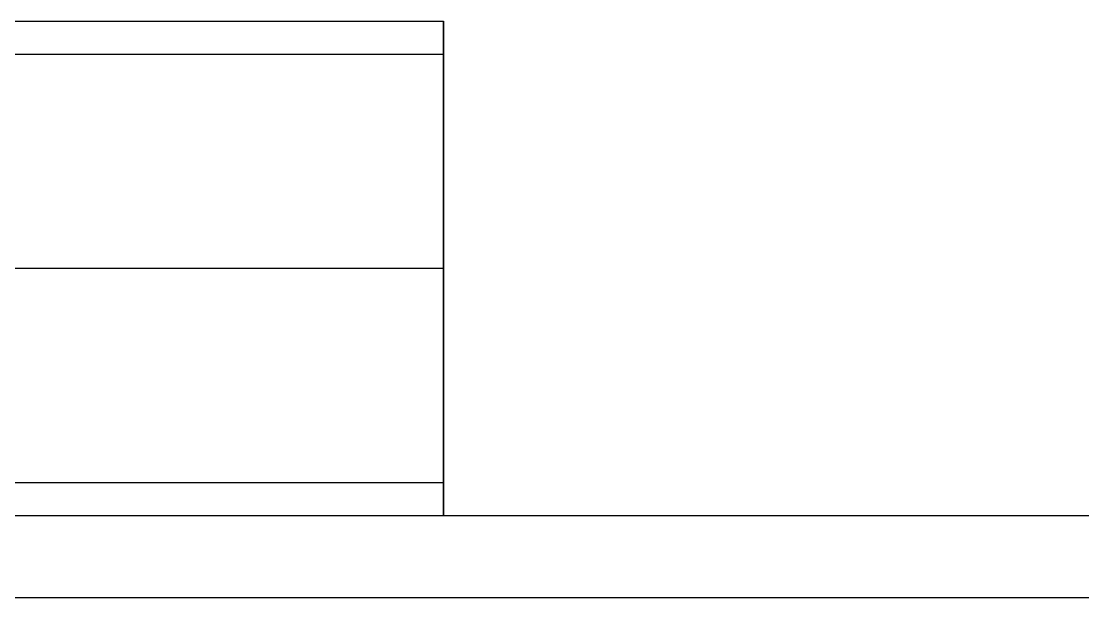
# Model space of a CAD drawing. Header units: millimetres. Extents: x 420 to 781, y -50 to 250.
# Drawn here: x 484.4 to 548.8, y 200 to 235 of the extents above; entities that cross this region are included whole.
import ezdxf

# ---------------------------------------------------------------- set-up
doc = ezdxf.new("R2010")
doc.units = ezdxf.units.MM
doc.header["$MEASUREMENT"] = 0
doc.layers.add('Default', color=7, linetype='Continuous', true_color=0x000000)

msp = doc.modelspace()

# ---------------------------------------------------------------- linework, layer by layer
at = {"layer": 'Default'}
for p, q in [((420, 235, -40), (510, 235, -40)), ((420, 235, -10), (510, 235, -10)), ((445, 235, -25), (510, 235, -25)), ((510, 205, -40), (510, 235, -40)), ((510, 235, -40), (510, 235, -10)), ((510, 235, -10), (510, 205, -10)), ((510, 233, -25), (510, 235, -25)), ((420, 233, -12), (510, 233, -12)), ((420, 233, -38), (510, 233, -38)), ((445, 233, -25), (510, 233, -25)), ((510, 233, -12), (510, 207, -12)), ((510, 207, -38), (510, 233, -38)), ((510, 233, -38), (510, 233, -12)), ((420, 220, -40), (510, 220, -40)), ((420, 220, -10), (510, 220, -10)), ((420, 220, -12), (510, 220, -12)), ((420, 220, -38), (510, 220, -38)), ((510, 220, -40), (510, 220, -38)), ((510, 220, -12), (510, 220, -10)), ((420, 207, -12), (510, 207, -12)), ((420, 207, -38), (510, 207, -38)), ((445, 207, -25), (510, 207, -25)), ((510, 207, -12), (510, 207, -38)), ((510, 205, -25), (510, 207, -25)), ((420, 205, -40), (510, 205, -40)), ((420, 205, -10), (510, 205, -10)), ((445, 205, -25), (510, 205, -25)), ((450, 205, 30), (750, 205, 30)), ((450, 205, 30), (750, 205, 30)), ((450, 205, -80), (750, 205, -80)), ((510, 205, -10), (510, 205, -40)), ((750, 200, 30), (450, 200, 30)), ((750, 200, 30), (450, 200, 30)), ((750, 200, -80), (450, 200, -80))]:
    msp.add_line(p, q, dxfattribs=at)

doc.saveas('drawing.dxf')
